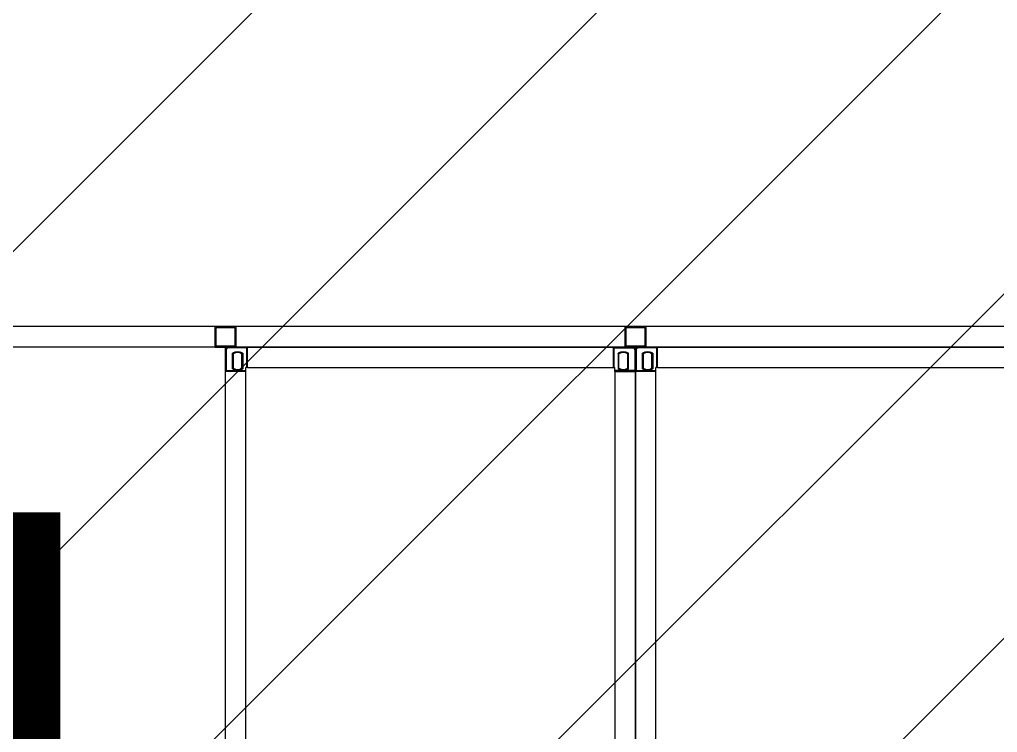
# Model space of a CAD drawing. Header units: millimetres. Extents: x 4133871 to 4440428, y -545651 to -495191.
# Drawn here: x 4434452.8 to 4434882.1, y -500892.3 to -500579.2 of the extents above; entities that cross this region are included whole.
import ezdxf

# ---------------------------------------------------------------- set-up
doc = ezdxf.new("R2010")
doc.units = ezdxf.units.MM
doc.header["$LTSCALE"] = 60
doc.layers.add('3', color=3, linetype='Continuous')

# ---------------------------------------------------------------- blocks, each defined once
blk = doc.blocks.new('KEY PLAN_NEW')
at = {"color": 253}
for p, q in [((-1287.42, -1488.94), (-1580.3, -1488.94)), ((-1465.36, -1491.94), (-1465.36, -1488.94)), ((-1462.36, -1488.94), (-1465.36, -1488.94)), ((-1465.24, -1489.06), (-1462.48, -1489.06)), ((-1465.24, -1489.06), (-1462.48, -1489.06)), ((-1465.24, -1491.82), (-1465.24, -1489.06)), ((-1462.48, -1489.06), (-1462.48, -1491.82)), ((-1462.36, -1488.94), (-1462.36, -1491.94)), ((-1405.36, -1491.94), (-1405.36, -1488.94)), ((-1402.36, -1488.94), (-1405.36, -1488.94)), ((-1405.24, -1489.06), (-1402.48, -1489.06)), ((-1405.24, -1489.06), (-1402.48, -1489.06)), ((-1405.24, -1491.82), (-1405.24, -1489.06)), ((-1402.48, -1489.06), (-1402.48, -1491.82)), ((-1402.36, -1488.94), (-1402.36, -1491.94)), ((-1465.36, -1491.94), (-1462.36, -1491.94)), ((-1462.48, -1491.82), (-1465.24, -1491.82)), ((-1405.36, -1491.94), (-1402.36, -1491.94)), ((-1402.48, -1491.82), (-1405.24, -1491.82)), ((-1460.62, -1494.94), (-1460.86, -1494.94)), ((-1460.86, -1495.5), (-1460.86, -1494.94)), ((-1460.62, -1494.94), (-1407.1, -1494.94)), ((-1407.1, -1494.94), (-1406.86, -1494.94)), ((-1406.86, -1495.5), (-1406.86, -1494.94)), ((-1400.62, -1494.94), (-1400.86, -1494.94)), ((-1400.86, -1495.5), (-1400.86, -1494.94)), ((-1400.62, -1494.94), (-1347.1, -1494.94)), ((-1460.86, -1608.38), (-1460.86, -1495.5)), ((-1406.86, -1495.5), (-1406.86, -1608.38)), ((-1400.86, -1608.38), (-1400.86, -1495.5))]:
    blk.add_line(p, q, dxfattribs=at)
at = {"color": 253, "linetype": 'Continuous'}
for p, q in [((-1463.74, -1492.35), (-1463.86, -1492.35)), ((-1463.74, -1492.06), (-1463.74, -1492.06)), ((-1463.74, -1492.06), (-1463.74, -1492.06)), ((-1463.74, -1492.35), (-1463.74, -1495.38)), ((-1463.45, -1492.06), (-1463.45, -1491.94)), ((-1460.74, -1492.06), (-1463.45, -1492.06)), ((-1460.74, -1491.94), (-1460.74, -1492.06)), ((-1460.62, -1492.06), (-1460.74, -1492.06)), ((-1460.74, -1494.94), (-1460.74, -1492.06)), ((-1460.62, -1494.94), (-1460.62, -1491.94)), ((-1407.1, -1494.94), (-1407.1, -1491.94)), ((-1407.1, -1492.06), (-1406.98, -1492.06)), ((-1406.98, -1491.94), (-1406.98, -1492.06)), ((-1406.98, -1494.94), (-1406.98, -1492.06)), ((-1406.98, -1492.06), (-1404.27, -1492.06)), ((-1404.27, -1492.06), (-1404.27, -1491.94)), ((-1403.98, -1492.06), (-1403.98, -1492.06)), ((-1403.98, -1492.06), (-1403.98, -1492.06)), ((-1403.98, -1492.35), (-1403.86, -1492.35)), ((-1403.98, -1492.35), (-1403.98, -1495.38)), ((-1403.74, -1492.35), (-1403.86, -1492.35)), ((-1403.74, -1492.06), (-1403.74, -1492.06)), ((-1403.74, -1492.06), (-1403.74, -1492.06)), ((-1403.74, -1492.35), (-1403.74, -1495.38)), ((-1403.45, -1492.06), (-1403.45, -1491.94)), ((-1400.74, -1492.06), (-1403.45, -1492.06)), ((-1400.74, -1491.94), (-1400.74, -1492.06)), ((-1400.62, -1492.06), (-1400.74, -1492.06)), ((-1400.74, -1494.94), (-1400.74, -1492.06)), ((-1400.62, -1494.94), (-1400.62, -1491.94)), ((-1462.84, -1495.1), (-1462.84, -1492.84)), ((-1462.72, -1492.91), (-1462.72, -1495.04)), ((-1461.45, -1495.04), (-1461.45, -1492.91)), ((-1461.33, -1492.84), (-1461.33, -1495.1)), ((-1406.4, -1492.84), (-1406.4, -1495.1)), ((-1406.28, -1495.04), (-1406.28, -1492.91)), ((-1405.01, -1492.91), (-1405.01, -1495.04)), ((-1404.89, -1495.1), (-1404.89, -1492.84)), ((-1402.84, -1495.1), (-1402.84, -1492.84)), ((-1402.72, -1492.91), (-1402.72, -1495.04)), ((-1401.45, -1495.04), (-1401.45, -1492.91)), ((-1401.33, -1492.84), (-1401.33, -1495.1)), ((-1463.74, -1495.38), (-1463.86, -1495.38)), ((-1463.74, -1495.5), (-1463.74, -1495.38)), ((-1463.74, -1495.38), (-1460.86, -1495.38)), ((-1403.98, -1495.38), (-1406.86, -1495.38)), ((-1403.98, -1495.5), (-1403.98, -1495.38)), ((-1403.98, -1495.38), (-1403.86, -1495.38)), ((-1403.74, -1495.38), (-1403.86, -1495.38)), ((-1403.74, -1495.5), (-1403.74, -1495.38)), ((-1403.74, -1495.38), (-1400.86, -1495.38)), ((-1460.86, -1495.5), (-1463.86, -1495.5)), ((-1406.86, -1495.5), (-1403.86, -1495.5)), ((-1400.86, -1495.5), (-1403.86, -1495.5))]:
    blk.add_line(p, q, dxfattribs=at)
at = {"color": 253}
for points in [[(-1583.86, -1491.94), (-1583.86, -1431.94), (-1283.86, -1431.94), (-1283.86, -1491.94)], [(-1463.86, -1491.94), (-1403.86, -1491.94), (-1403.86, -1611.94), (-1463.86, -1611.94)], [(-1403.86, -1491.94), (-1343.86, -1491.94), (-1343.86, -1611.94), (-1403.86, -1611.94)]]:
    blk.add_lwpolyline(points, close=True, dxfattribs=at)
at = {"color": 253, "linetype": 'Continuous'}
for centre, radius, start, end in [((-1463.45, -1492.35), 0.41, 90, 180), ((-1463.45, -1492.35), 0.29, 90, 180), ((-1460.74, -1492.06), 0.12, 0, 90), ((-1406.98, -1492.06), 0.12, 90, 180), ((-1404.27, -1492.35), 0.41, 0, 90), ((-1404.27, -1492.35), 0.29, 0, 90), ((-1403.45, -1492.35), 0.41, 90, 180), ((-1403.45, -1492.35), 0.29, 90, 180), ((-1400.74, -1492.06), 0.12, 0, 90), ((-1462.08, -1493.97), 1.36, 56.2792, 123.7208), ((-1462.08, -1493.97), 1.24, 59.1964, 120.8036), ((-1405.64, -1493.97), 1.36, 56.2792, 123.7208), ((-1405.64, -1493.97), 1.24, 59.1964, 120.8036), ((-1402.08, -1493.97), 1.36, 56.2792, 123.7208), ((-1402.08, -1493.97), 1.24, 59.1964, 120.8036), ((-1463.74, -1495.38), 0.12, 180, 270), ((-1462.08, -1493.97), 1.36, 236.2792, 303.7208), ((-1462.08, -1493.97), 1.24, 239.1964, 300.8036), ((-1405.64, -1493.97), 1.36, 236.2792, 303.7208), ((-1405.64, -1493.97), 1.24, 239.1964, 300.8036), ((-1403.98, -1495.38), 0.12, 270, 0), ((-1403.74, -1495.38), 0.12, 180, 270), ((-1402.08, -1493.97), 1.36, 236.2792, 303.7208), ((-1402.08, -1493.97), 1.24, 239.1964, 300.8036)]:
    blk.add_arc(centre, radius, start, end, dxfattribs=at)
for points, knots in [([(-1462.84, -1492.84), (-1462.84, -1492.84, 46), (-1462.84, -1492.84, 46), (-1462.83, -1492.84, 46), (-1462.83, -1492.84, 46), (-1462.83, -1492.84, 46), (-1462.83, -1492.85, 46), (-1462.83, -1492.85, 46), (-1462.82, -1492.85, 46), (-1462.82, -1492.85, 46), (-1462.81, -1492.86, 46), (-1462.81, -1492.86, 46), (-1462.8, -1492.86, 46), (-1462.8, -1492.86, 46), (-1462.8, -1492.86, 46), (-1462.8, -1492.86, 46), (-1462.79, -1492.87, 46), (-1462.79, -1492.87, 46), (-1462.79, -1492.87, 46), (-1462.79, -1492.87, 46), (-1462.78, -1492.87, 46), (-1462.78, -1492.88, 46), (-1462.77, -1492.88, 46), (-1462.77, -1492.88, 46), (-1462.76, -1492.88, 46), (-1462.76, -1492.88, 46), (-1462.76, -1492.88, 46), (-1462.76, -1492.88, 46), (-1462.76, -1492.89, 46), (-1462.76, -1492.89, 46), (-1462.75, -1492.89, 46), (-1462.75, -1492.89, 46), (-1462.74, -1492.89, 46), (-1462.74, -1492.89, 46), (-1462.74, -1492.9, 46), (-1462.74, -1492.9, 46), (-1462.74, -1492.9, 46), (-1462.74, -1492.9, 46), (-1462.73, -1492.9, 46), (-1462.73, -1492.9, 46), (-1462.73, -1492.9, 46), (-1462.73, -1492.9, 46), (-1462.73, -1492.9, 46), (-1462.72, -1492.9, 46), (-1462.72, -1492.91, 46), (-1462.72, -1492.91, 46), (-1462.72, -1492.91, 46), (-1462.72, -1492.91, 46), (-1462.72, -1492.91, 46), (-1462.72, -1492.91, 46), (-1462.72, -1492.91, 46), (-1462.72, -1492.91, 46), (-1462.72, -1492.91, 46), (-1462.72, -1492.91, 46)], [0, 0, 0, 0, 0.00782, 0.00782, 0.015639, 0.031279, 0.031279, 0.062557, 0.062557, 0.125114, 0.125114, 0.187671, 0.187671, 0.21895, 0.21895, 0.234589, 0.234589, 0.250228, 0.250228, 0.312785, 0.312785, 0.375342, 0.375342, 0.437899, 0.437899, 0.453538, 0.453538, 0.469178, 0.469178, 0.500456, 0.500456, 0.563013, 0.563013, 0.62557, 0.62557, 0.641209, 0.641209, 0.656849, 0.656849, 0.688127, 0.688127, 0.750684, 0.750684, 0.813241, 0.813241, 0.828881, 0.828881, 0.84452, 0.84452, 0.875798, 0.875798, 0.938355, 1, 1, 1, 1]), ([(-1461.45, -1492.91), (-1461.45, -1492.91, 46), (-1461.45, -1492.91, 46), (-1461.45, -1492.91, 46), (-1461.44, -1492.91, 46), (-1461.44, -1492.91, 46), (-1461.44, -1492.91, 46), (-1461.44, -1492.91, 46), (-1461.44, -1492.91, 46), (-1461.44, -1492.91, 46), (-1461.44, -1492.9, 46), (-1461.44, -1492.9, 46), (-1461.43, -1492.9, 46), (-1461.43, -1492.9, 46), (-1461.43, -1492.9, 46), (-1461.43, -1492.9, 46), (-1461.43, -1492.9, 46), (-1461.43, -1492.9, 46), (-1461.43, -1492.9, 46), (-1461.43, -1492.9, 46), (-1461.42, -1492.89, 46), (-1461.42, -1492.89, 46), (-1461.41, -1492.89, 46), (-1461.41, -1492.89, 46), (-1461.41, -1492.89, 46), (-1461.41, -1492.89, 46), (-1461.4, -1492.88, 46), (-1461.4, -1492.88, 46), (-1461.4, -1492.88, 46), (-1461.4, -1492.88, 46), (-1461.4, -1492.88, 46), (-1461.39, -1492.88, 46), (-1461.39, -1492.88, 46), (-1461.38, -1492.87, 46), (-1461.38, -1492.87, 46), (-1461.37, -1492.87, 46), (-1461.37, -1492.87, 46), (-1461.37, -1492.87, 46), (-1461.37, -1492.86, 46), (-1461.37, -1492.86, 46), (-1461.36, -1492.86, 46), (-1461.36, -1492.86, 46), (-1461.36, -1492.86, 46), (-1461.35, -1492.86, 46), (-1461.35, -1492.85, 46), (-1461.34, -1492.85, 46), (-1461.34, -1492.85, 46), (-1461.33, -1492.85, 46), (-1461.33, -1492.84, 46), (-1461.33, -1492.84, 46), (-1461.33, -1492.84, 46), (-1461.33, -1492.84, 46), (-1461.33, -1492.84, 46), (-1461.33, -1492.84, 46)], [0, 0, 0, 0, 0.06206, 0.12459, 0.12459, 0.155854, 0.155854, 0.171487, 0.171487, 0.187119, 0.187119, 0.249648, 0.249648, 0.312178, 0.312178, 0.343442, 0.343442, 0.359075, 0.359075, 0.374707, 0.374707, 0.437236, 0.437236, 0.499766, 0.499766, 0.53103, 0.53103, 0.546663, 0.546663, 0.562295, 0.562295, 0.624824, 0.624824, 0.687353, 0.687353, 0.749883, 0.749883, 0.765515, 0.765515, 0.781147, 0.781147, 0.812412, 0.812412, 0.874941, 0.874941, 0.937471, 0.937471, 0.968735, 0.968735, 0.984368, 0.992184, 0.992184, 1, 1, 1, 1]), ([(-1406.28, -1492.91), (-1406.28, -1492.91, 46), (-1406.28, -1492.91, 46), (-1406.28, -1492.91, 46), (-1406.28, -1492.91, 46), (-1406.28, -1492.91, 46), (-1406.28, -1492.91, 46), (-1406.28, -1492.91, 46), (-1406.28, -1492.91, 46), (-1406.28, -1492.91, 46), (-1406.28, -1492.9, 46), (-1406.29, -1492.9, 46), (-1406.29, -1492.9, 46), (-1406.29, -1492.9, 46), (-1406.29, -1492.9, 46), (-1406.29, -1492.9, 46), (-1406.3, -1492.9, 46), (-1406.3, -1492.9, 46), (-1406.3, -1492.9, 46), (-1406.3, -1492.9, 46), (-1406.3, -1492.89, 46), (-1406.3, -1492.89, 46), (-1406.31, -1492.89, 46), (-1406.31, -1492.89, 46), (-1406.32, -1492.89, 46), (-1406.32, -1492.89, 46), (-1406.32, -1492.88, 46), (-1406.32, -1492.88, 46), (-1406.32, -1492.88, 46), (-1406.32, -1492.88, 46), (-1406.33, -1492.88, 46), (-1406.33, -1492.88, 46), (-1406.34, -1492.88, 46), (-1406.34, -1492.87, 46), (-1406.35, -1492.87, 46), (-1406.35, -1492.87, 46), (-1406.35, -1492.87, 46), (-1406.35, -1492.87, 46), (-1406.36, -1492.86, 46), (-1406.36, -1492.86, 46), (-1406.36, -1492.86, 46), (-1406.36, -1492.86, 46), (-1406.37, -1492.86, 46), (-1406.37, -1492.86, 46), (-1406.38, -1492.85, 46), (-1406.38, -1492.85, 46), (-1406.39, -1492.85, 46), (-1406.39, -1492.85, 46), (-1406.39, -1492.84, 46), (-1406.39, -1492.84, 46), (-1406.39, -1492.84, 46), (-1406.4, -1492.84, 46), (-1406.4, -1492.84, 46), (-1406.4, -1492.84, 46)], [0, 0, 0, 0, 0.06206, 0.12459, 0.12459, 0.155854, 0.155854, 0.171487, 0.171487, 0.187119, 0.187119, 0.249648, 0.249648, 0.312178, 0.312178, 0.343442, 0.343442, 0.359075, 0.359075, 0.374707, 0.374707, 0.437236, 0.437236, 0.499766, 0.499766, 0.53103, 0.53103, 0.546663, 0.546663, 0.562295, 0.562295, 0.624824, 0.624824, 0.687353, 0.687353, 0.749883, 0.749883, 0.765515, 0.765515, 0.781147, 0.781147, 0.812412, 0.812412, 0.874941, 0.874941, 0.937471, 0.937471, 0.968735, 0.968735, 0.984368, 0.992184, 0.992184, 1, 1, 1, 1]), ([(-1404.89, -1492.84), (-1404.89, -1492.84, 46), (-1404.89, -1492.84, 46), (-1404.89, -1492.84, 46), (-1404.89, -1492.84, 46), (-1404.89, -1492.84, 46), (-1404.89, -1492.85, 46), (-1404.9, -1492.85, 46), (-1404.9, -1492.85, 46), (-1404.91, -1492.85, 46), (-1404.91, -1492.86, 46), (-1404.92, -1492.86, 46), (-1404.92, -1492.86, 46), (-1404.92, -1492.86, 46), (-1404.93, -1492.86, 46), (-1404.93, -1492.86, 46), (-1404.93, -1492.87, 46), (-1404.93, -1492.87, 46), (-1404.93, -1492.87, 46), (-1404.94, -1492.87, 46), (-1404.94, -1492.87, 46), (-1404.95, -1492.88, 46), (-1404.95, -1492.88, 46), (-1404.96, -1492.88, 46), (-1404.96, -1492.88, 46), (-1404.96, -1492.88, 46), (-1404.96, -1492.88, 46), (-1404.96, -1492.88, 46), (-1404.97, -1492.89, 46), (-1404.97, -1492.89, 46), (-1404.97, -1492.89, 46), (-1404.97, -1492.89, 46), (-1404.98, -1492.89, 46), (-1404.98, -1492.89, 46), (-1404.99, -1492.9, 46), (-1404.99, -1492.9, 46), (-1404.99, -1492.9, 46), (-1404.99, -1492.9, 46), (-1404.99, -1492.9, 46), (-1404.99, -1492.9, 46), (-1404.99, -1492.9, 46), (-1404.99, -1492.9, 46), (-1405, -1492.9, 46), (-1405, -1492.9, 46), (-1405, -1492.91, 46), (-1405, -1492.91, 46), (-1405, -1492.91, 46), (-1405, -1492.91, 46), (-1405, -1492.91, 46), (-1405, -1492.91, 46), (-1405.01, -1492.91, 46), (-1405.01, -1492.91, 46), (-1405.01, -1492.91, 46), (-1405.01, -1492.91, 46)], [0, 0, 0, 0, 0.00782, 0.00782, 0.015639, 0.031279, 0.031279, 0.062557, 0.062557, 0.125114, 0.125114, 0.187671, 0.187671, 0.21895, 0.21895, 0.234589, 0.234589, 0.250228, 0.250228, 0.312785, 0.312785, 0.375342, 0.375342, 0.437899, 0.437899, 0.453538, 0.453538, 0.469178, 0.469178, 0.500456, 0.500456, 0.563013, 0.563013, 0.62557, 0.62557, 0.641209, 0.641209, 0.656849, 0.656849, 0.688127, 0.688127, 0.750684, 0.750684, 0.813241, 0.813241, 0.828881, 0.828881, 0.84452, 0.84452, 0.875798, 0.875798, 0.938355, 1, 1, 1, 1]), ([(-1402.84, -1492.84), (-1402.84, -1492.84, 46), (-1402.84, -1492.84, 46), (-1402.83, -1492.84, 46), (-1402.83, -1492.84, 46), (-1402.83, -1492.84, 46), (-1402.83, -1492.85, 46), (-1402.83, -1492.85, 46), (-1402.82, -1492.85, 46), (-1402.82, -1492.85, 46), (-1402.81, -1492.86, 46), (-1402.81, -1492.86, 46), (-1402.8, -1492.86, 46), (-1402.8, -1492.86, 46), (-1402.8, -1492.86, 46), (-1402.8, -1492.86, 46), (-1402.79, -1492.87, 46), (-1402.79, -1492.87, 46), (-1402.79, -1492.87, 46), (-1402.79, -1492.87, 46), (-1402.78, -1492.87, 46), (-1402.78, -1492.88, 46), (-1402.77, -1492.88, 46), (-1402.77, -1492.88, 46), (-1402.76, -1492.88, 46), (-1402.76, -1492.88, 46), (-1402.76, -1492.88, 46), (-1402.76, -1492.88, 46), (-1402.76, -1492.89, 46), (-1402.76, -1492.89, 46), (-1402.75, -1492.89, 46), (-1402.75, -1492.89, 46), (-1402.74, -1492.89, 46), (-1402.74, -1492.89, 46), (-1402.74, -1492.9, 46), (-1402.74, -1492.9, 46), (-1402.74, -1492.9, 46), (-1402.74, -1492.9, 46), (-1402.73, -1492.9, 46), (-1402.73, -1492.9, 46), (-1402.73, -1492.9, 46), (-1402.73, -1492.9, 46), (-1402.73, -1492.9, 46), (-1402.72, -1492.9, 46), (-1402.72, -1492.91, 46), (-1402.72, -1492.91, 46), (-1402.72, -1492.91, 46), (-1402.72, -1492.91, 46), (-1402.72, -1492.91, 46), (-1402.72, -1492.91, 46), (-1402.72, -1492.91, 46), (-1402.72, -1492.91, 46), (-1402.72, -1492.91, 46), (-1402.72, -1492.91, 46)], [0, 0, 0, 0, 0.00782, 0.00782, 0.015639, 0.031279, 0.031279, 0.062557, 0.062557, 0.125114, 0.125114, 0.187671, 0.187671, 0.21895, 0.21895, 0.234589, 0.234589, 0.250228, 0.250228, 0.312785, 0.312785, 0.375342, 0.375342, 0.437899, 0.437899, 0.453538, 0.453538, 0.469178, 0.469178, 0.500456, 0.500456, 0.563013, 0.563013, 0.62557, 0.62557, 0.641209, 0.641209, 0.656849, 0.656849, 0.688127, 0.688127, 0.750684, 0.750684, 0.813241, 0.813241, 0.828881, 0.828881, 0.84452, 0.84452, 0.875798, 0.875798, 0.938355, 1, 1, 1, 1]), ([(-1401.45, -1492.91), (-1401.45, -1492.91, 46), (-1401.45, -1492.91, 46), (-1401.45, -1492.91, 46), (-1401.44, -1492.91, 46), (-1401.44, -1492.91, 46), (-1401.44, -1492.91, 46), (-1401.44, -1492.91, 46), (-1401.44, -1492.91, 46), (-1401.44, -1492.91, 46), (-1401.44, -1492.9, 46), (-1401.44, -1492.9, 46), (-1401.43, -1492.9, 46), (-1401.43, -1492.9, 46), (-1401.43, -1492.9, 46), (-1401.43, -1492.9, 46), (-1401.43, -1492.9, 46), (-1401.43, -1492.9, 46), (-1401.43, -1492.9, 46), (-1401.43, -1492.9, 46), (-1401.42, -1492.89, 46), (-1401.42, -1492.89, 46), (-1401.41, -1492.89, 46), (-1401.41, -1492.89, 46), (-1401.41, -1492.89, 46), (-1401.41, -1492.89, 46), (-1401.4, -1492.88, 46), (-1401.4, -1492.88, 46), (-1401.4, -1492.88, 46), (-1401.4, -1492.88, 46), (-1401.4, -1492.88, 46), (-1401.39, -1492.88, 46), (-1401.39, -1492.88, 46), (-1401.38, -1492.87, 46), (-1401.38, -1492.87, 46), (-1401.37, -1492.87, 46), (-1401.37, -1492.87, 46), (-1401.37, -1492.87, 46), (-1401.37, -1492.86, 46), (-1401.37, -1492.86, 46), (-1401.36, -1492.86, 46), (-1401.36, -1492.86, 46), (-1401.36, -1492.86, 46), (-1401.35, -1492.86, 46), (-1401.35, -1492.85, 46), (-1401.34, -1492.85, 46), (-1401.34, -1492.85, 46), (-1401.33, -1492.85, 46), (-1401.33, -1492.84, 46), (-1401.33, -1492.84, 46), (-1401.33, -1492.84, 46), (-1401.33, -1492.84, 46), (-1401.33, -1492.84, 46), (-1401.33, -1492.84, 46)], [0, 0, 0, 0, 0.06206, 0.12459, 0.12459, 0.155854, 0.155854, 0.171487, 0.171487, 0.187119, 0.187119, 0.249648, 0.249648, 0.312178, 0.312178, 0.343442, 0.343442, 0.359075, 0.359075, 0.374707, 0.374707, 0.437236, 0.437236, 0.499766, 0.499766, 0.53103, 0.53103, 0.546663, 0.546663, 0.562295, 0.562295, 0.624824, 0.624824, 0.687353, 0.687353, 0.749883, 0.749883, 0.765515, 0.765515, 0.781147, 0.781147, 0.812412, 0.812412, 0.874941, 0.874941, 0.937471, 0.937471, 0.968735, 0.968735, 0.984368, 0.992184, 0.992184, 1, 1, 1, 1]), ([(-1462.84, -1495.1), (-1462.84, -1495.1, 46), (-1462.84, -1495.1, 46), (-1462.83, -1495.1, 46), (-1462.83, -1495.1, 46), (-1462.83, -1495.1, 46), (-1462.83, -1495.1, 46), (-1462.83, -1495.1, 46), (-1462.82, -1495.1, 46), (-1462.82, -1495.09, 46), (-1462.81, -1495.09, 46), (-1462.81, -1495.09, 46), (-1462.8, -1495.09, 46), (-1462.8, -1495.09, 46), (-1462.8, -1495.08, 46), (-1462.8, -1495.08, 46), (-1462.79, -1495.08, 46), (-1462.79, -1495.08, 46), (-1462.79, -1495.08, 46), (-1462.79, -1495.08, 46), (-1462.78, -1495.07, 46), (-1462.78, -1495.07, 46), (-1462.77, -1495.07, 46), (-1462.77, -1495.07, 46), (-1462.76, -1495.06, 46), (-1462.76, -1495.06, 46), (-1462.76, -1495.06, 46), (-1462.76, -1495.06, 46), (-1462.76, -1495.06, 46), (-1462.76, -1495.06, 46), (-1462.75, -1495.06, 46), (-1462.75, -1495.06, 46), (-1462.74, -1495.05, 46), (-1462.74, -1495.05, 46), (-1462.74, -1495.05, 46), (-1462.74, -1495.05, 46), (-1462.74, -1495.05, 46), (-1462.74, -1495.05, 46), (-1462.73, -1495.05, 46), (-1462.73, -1495.05, 46), (-1462.73, -1495.05, 46), (-1462.73, -1495.05, 46), (-1462.73, -1495.04, 46), (-1462.72, -1495.04, 46), (-1462.72, -1495.04, 46), (-1462.72, -1495.04, 46), (-1462.72, -1495.04, 46), (-1462.72, -1495.04, 46), (-1462.72, -1495.04, 46), (-1462.72, -1495.04, 46), (-1462.72, -1495.04, 46), (-1462.72, -1495.04, 46), (-1462.72, -1495.04, 46), (-1462.72, -1495.04, 46)], [0, 0, 0, 0, 0.00782, 0.00782, 0.015639, 0.031279, 0.031279, 0.062557, 0.062557, 0.125114, 0.125114, 0.187671, 0.187671, 0.21895, 0.21895, 0.234589, 0.234589, 0.250228, 0.250228, 0.312785, 0.312785, 0.375342, 0.375342, 0.437899, 0.437899, 0.453538, 0.453538, 0.469178, 0.469178, 0.500456, 0.500456, 0.563013, 0.563013, 0.62557, 0.62557, 0.641209, 0.641209, 0.656849, 0.656849, 0.688127, 0.688127, 0.750684, 0.750684, 0.813241, 0.813241, 0.828881, 0.828881, 0.84452, 0.84452, 0.875798, 0.875798, 0.938355, 1, 1, 1, 1]), ([(-1461.45, -1495.04), (-1461.45, -1495.04, 46), (-1461.45, -1495.04, 46), (-1461.45, -1495.04, 46), (-1461.44, -1495.04, 46), (-1461.44, -1495.04, 46), (-1461.44, -1495.04, 46), (-1461.44, -1495.04, 46), (-1461.44, -1495.04, 46), (-1461.44, -1495.04, 46), (-1461.44, -1495.04, 46), (-1461.44, -1495.04, 46), (-1461.43, -1495.05, 46), (-1461.43, -1495.05, 46), (-1461.43, -1495.05, 46), (-1461.43, -1495.05, 46), (-1461.43, -1495.05, 46), (-1461.43, -1495.05, 46), (-1461.43, -1495.05, 46), (-1461.43, -1495.05, 46), (-1461.42, -1495.05, 46), (-1461.42, -1495.05, 46), (-1461.41, -1495.06, 46), (-1461.41, -1495.06, 46), (-1461.41, -1495.06, 46), (-1461.41, -1495.06, 46), (-1461.4, -1495.06, 46), (-1461.4, -1495.06, 46), (-1461.4, -1495.06, 46), (-1461.4, -1495.06, 46), (-1461.4, -1495.07, 46), (-1461.39, -1495.07, 46), (-1461.39, -1495.07, 46), (-1461.38, -1495.07, 46), (-1461.38, -1495.08, 46), (-1461.37, -1495.08, 46), (-1461.37, -1495.08, 46), (-1461.37, -1495.08, 46), (-1461.37, -1495.08, 46), (-1461.37, -1495.08, 46), (-1461.36, -1495.09, 46), (-1461.36, -1495.09, 46), (-1461.36, -1495.09, 46), (-1461.35, -1495.09, 46), (-1461.35, -1495.09, 46), (-1461.34, -1495.1, 46), (-1461.34, -1495.1, 46), (-1461.33, -1495.1, 46), (-1461.33, -1495.1, 46), (-1461.33, -1495.1, 46), (-1461.33, -1495.1, 46), (-1461.33, -1495.1, 46), (-1461.33, -1495.1, 46), (-1461.33, -1495.1, 46)], [0, 0, 0, 0, 0.06206, 0.12459, 0.12459, 0.155854, 0.155854, 0.171487, 0.171487, 0.187119, 0.187119, 0.249648, 0.249648, 0.312178, 0.312178, 0.343442, 0.343442, 0.359075, 0.359075, 0.374707, 0.374707, 0.437236, 0.437236, 0.499766, 0.499766, 0.53103, 0.53103, 0.546663, 0.546663, 0.562295, 0.562295, 0.624824, 0.624824, 0.687353, 0.687353, 0.749883, 0.749883, 0.765515, 0.765515, 0.781147, 0.781147, 0.812412, 0.812412, 0.874941, 0.874941, 0.937471, 0.937471, 0.968735, 0.968735, 0.984368, 0.992184, 0.992184, 1, 1, 1, 1]), ([(-1406.28, -1495.04), (-1406.28, -1495.04, 46), (-1406.28, -1495.04, 46), (-1406.28, -1495.04, 46), (-1406.28, -1495.04, 46), (-1406.28, -1495.04, 46), (-1406.28, -1495.04, 46), (-1406.28, -1495.04, 46), (-1406.28, -1495.04, 46), (-1406.28, -1495.04, 46), (-1406.28, -1495.04, 46), (-1406.29, -1495.04, 46), (-1406.29, -1495.05, 46), (-1406.29, -1495.05, 46), (-1406.29, -1495.05, 46), (-1406.29, -1495.05, 46), (-1406.3, -1495.05, 46), (-1406.3, -1495.05, 46), (-1406.3, -1495.05, 46), (-1406.3, -1495.05, 46), (-1406.3, -1495.05, 46), (-1406.3, -1495.05, 46), (-1406.31, -1495.06, 46), (-1406.31, -1495.06, 46), (-1406.32, -1495.06, 46), (-1406.32, -1495.06, 46), (-1406.32, -1495.06, 46), (-1406.32, -1495.06, 46), (-1406.32, -1495.06, 46), (-1406.32, -1495.06, 46), (-1406.33, -1495.07, 46), (-1406.33, -1495.07, 46), (-1406.34, -1495.07, 46), (-1406.34, -1495.07, 46), (-1406.35, -1495.08, 46), (-1406.35, -1495.08, 46), (-1406.35, -1495.08, 46), (-1406.35, -1495.08, 46), (-1406.36, -1495.08, 46), (-1406.36, -1495.08, 46), (-1406.36, -1495.09, 46), (-1406.36, -1495.09, 46), (-1406.37, -1495.09, 46), (-1406.37, -1495.09, 46), (-1406.38, -1495.09, 46), (-1406.38, -1495.1, 46), (-1406.39, -1495.1, 46), (-1406.39, -1495.1, 46), (-1406.39, -1495.1, 46), (-1406.39, -1495.1, 46), (-1406.39, -1495.1, 46), (-1406.4, -1495.1, 46), (-1406.4, -1495.1, 46), (-1406.4, -1495.1, 46)], [0, 0, 0, 0, 0.06206, 0.12459, 0.12459, 0.155854, 0.155854, 0.171487, 0.171487, 0.187119, 0.187119, 0.249648, 0.249648, 0.312178, 0.312178, 0.343442, 0.343442, 0.359075, 0.359075, 0.374707, 0.374707, 0.437236, 0.437236, 0.499766, 0.499766, 0.53103, 0.53103, 0.546663, 0.546663, 0.562295, 0.562295, 0.624824, 0.624824, 0.687353, 0.687353, 0.749883, 0.749883, 0.765515, 0.765515, 0.781147, 0.781147, 0.812412, 0.812412, 0.874941, 0.874941, 0.937471, 0.937471, 0.968735, 0.968735, 0.984368, 0.992184, 0.992184, 1, 1, 1, 1]), ([(-1404.89, -1495.1), (-1404.89, -1495.1, 46), (-1404.89, -1495.1, 46), (-1404.89, -1495.1, 46), (-1404.89, -1495.1, 46), (-1404.89, -1495.1, 46), (-1404.89, -1495.1, 46), (-1404.9, -1495.1, 46), (-1404.9, -1495.1, 46), (-1404.91, -1495.09, 46), (-1404.91, -1495.09, 46), (-1404.92, -1495.09, 46), (-1404.92, -1495.09, 46), (-1404.92, -1495.09, 46), (-1404.93, -1495.08, 46), (-1404.93, -1495.08, 46), (-1404.93, -1495.08, 46), (-1404.93, -1495.08, 46), (-1404.93, -1495.08, 46), (-1404.94, -1495.08, 46), (-1404.94, -1495.07, 46), (-1404.95, -1495.07, 46), (-1404.95, -1495.07, 46), (-1404.96, -1495.07, 46), (-1404.96, -1495.06, 46), (-1404.96, -1495.06, 46), (-1404.96, -1495.06, 46), (-1404.96, -1495.06, 46), (-1404.97, -1495.06, 46), (-1404.97, -1495.06, 46), (-1404.97, -1495.06, 46), (-1404.97, -1495.06, 46), (-1404.98, -1495.05, 46), (-1404.98, -1495.05, 46), (-1404.99, -1495.05, 46), (-1404.99, -1495.05, 46), (-1404.99, -1495.05, 46), (-1404.99, -1495.05, 46), (-1404.99, -1495.05, 46), (-1404.99, -1495.05, 46), (-1404.99, -1495.05, 46), (-1404.99, -1495.05, 46), (-1405, -1495.04, 46), (-1405, -1495.04, 46), (-1405, -1495.04, 46), (-1405, -1495.04, 46), (-1405, -1495.04, 46), (-1405, -1495.04, 46), (-1405, -1495.04, 46), (-1405, -1495.04, 46), (-1405.01, -1495.04, 46), (-1405.01, -1495.04, 46), (-1405.01, -1495.04, 46), (-1405.01, -1495.04, 46)], [0, 0, 0, 0, 0.00782, 0.00782, 0.015639, 0.031279, 0.031279, 0.062557, 0.062557, 0.125114, 0.125114, 0.187671, 0.187671, 0.21895, 0.21895, 0.234589, 0.234589, 0.250228, 0.250228, 0.312785, 0.312785, 0.375342, 0.375342, 0.437899, 0.437899, 0.453538, 0.453538, 0.469178, 0.469178, 0.500456, 0.500456, 0.563013, 0.563013, 0.62557, 0.62557, 0.641209, 0.641209, 0.656849, 0.656849, 0.688127, 0.688127, 0.750684, 0.750684, 0.813241, 0.813241, 0.828881, 0.828881, 0.84452, 0.84452, 0.875798, 0.875798, 0.938355, 1, 1, 1, 1]), ([(-1402.84, -1495.1), (-1402.84, -1495.1, 46), (-1402.84, -1495.1, 46), (-1402.83, -1495.1, 46), (-1402.83, -1495.1, 46), (-1402.83, -1495.1, 46), (-1402.83, -1495.1, 46), (-1402.83, -1495.1, 46), (-1402.82, -1495.1, 46), (-1402.82, -1495.09, 46), (-1402.81, -1495.09, 46), (-1402.81, -1495.09, 46), (-1402.8, -1495.09, 46), (-1402.8, -1495.09, 46), (-1402.8, -1495.08, 46), (-1402.8, -1495.08, 46), (-1402.79, -1495.08, 46), (-1402.79, -1495.08, 46), (-1402.79, -1495.08, 46), (-1402.79, -1495.08, 46), (-1402.78, -1495.07, 46), (-1402.78, -1495.07, 46), (-1402.77, -1495.07, 46), (-1402.77, -1495.07, 46), (-1402.76, -1495.06, 46), (-1402.76, -1495.06, 46), (-1402.76, -1495.06, 46), (-1402.76, -1495.06, 46), (-1402.76, -1495.06, 46), (-1402.76, -1495.06, 46), (-1402.75, -1495.06, 46), (-1402.75, -1495.06, 46), (-1402.74, -1495.05, 46), (-1402.74, -1495.05, 46), (-1402.74, -1495.05, 46), (-1402.74, -1495.05, 46), (-1402.74, -1495.05, 46), (-1402.74, -1495.05, 46), (-1402.73, -1495.05, 46), (-1402.73, -1495.05, 46), (-1402.73, -1495.05, 46), (-1402.73, -1495.05, 46), (-1402.73, -1495.04, 46), (-1402.72, -1495.04, 46), (-1402.72, -1495.04, 46), (-1402.72, -1495.04, 46), (-1402.72, -1495.04, 46), (-1402.72, -1495.04, 46), (-1402.72, -1495.04, 46), (-1402.72, -1495.04, 46), (-1402.72, -1495.04, 46), (-1402.72, -1495.04, 46), (-1402.72, -1495.04, 46), (-1402.72, -1495.04, 46)], [0, 0, 0, 0, 0.00782, 0.00782, 0.015639, 0.031279, 0.031279, 0.062557, 0.062557, 0.125114, 0.125114, 0.187671, 0.187671, 0.21895, 0.21895, 0.234589, 0.234589, 0.250228, 0.250228, 0.312785, 0.312785, 0.375342, 0.375342, 0.437899, 0.437899, 0.453538, 0.453538, 0.469178, 0.469178, 0.500456, 0.500456, 0.563013, 0.563013, 0.62557, 0.62557, 0.641209, 0.641209, 0.656849, 0.656849, 0.688127, 0.688127, 0.750684, 0.750684, 0.813241, 0.813241, 0.828881, 0.828881, 0.84452, 0.84452, 0.875798, 0.875798, 0.938355, 1, 1, 1, 1]), ([(-1401.45, -1495.04), (-1401.45, -1495.04, 46), (-1401.45, -1495.04, 46), (-1401.45, -1495.04, 46), (-1401.44, -1495.04, 46), (-1401.44, -1495.04, 46), (-1401.44, -1495.04, 46), (-1401.44, -1495.04, 46), (-1401.44, -1495.04, 46), (-1401.44, -1495.04, 46), (-1401.44, -1495.04, 46), (-1401.44, -1495.04, 46), (-1401.43, -1495.05, 46), (-1401.43, -1495.05, 46), (-1401.43, -1495.05, 46), (-1401.43, -1495.05, 46), (-1401.43, -1495.05, 46), (-1401.43, -1495.05, 46), (-1401.43, -1495.05, 46), (-1401.43, -1495.05, 46), (-1401.42, -1495.05, 46), (-1401.42, -1495.05, 46), (-1401.41, -1495.06, 46), (-1401.41, -1495.06, 46), (-1401.41, -1495.06, 46), (-1401.41, -1495.06, 46), (-1401.4, -1495.06, 46), (-1401.4, -1495.06, 46), (-1401.4, -1495.06, 46), (-1401.4, -1495.06, 46), (-1401.4, -1495.07, 46), (-1401.39, -1495.07, 46), (-1401.39, -1495.07, 46), (-1401.38, -1495.07, 46), (-1401.38, -1495.08, 46), (-1401.37, -1495.08, 46), (-1401.37, -1495.08, 46), (-1401.37, -1495.08, 46), (-1401.37, -1495.08, 46), (-1401.37, -1495.08, 46), (-1401.36, -1495.09, 46), (-1401.36, -1495.09, 46), (-1401.36, -1495.09, 46), (-1401.35, -1495.09, 46), (-1401.35, -1495.09, 46), (-1401.34, -1495.1, 46), (-1401.34, -1495.1, 46), (-1401.33, -1495.1, 46), (-1401.33, -1495.1, 46), (-1401.33, -1495.1, 46), (-1401.33, -1495.1, 46), (-1401.33, -1495.1, 46), (-1401.33, -1495.1, 46), (-1401.33, -1495.1, 46)], [0, 0, 0, 0, 0.06206, 0.12459, 0.12459, 0.155854, 0.155854, 0.171487, 0.171487, 0.187119, 0.187119, 0.249648, 0.249648, 0.312178, 0.312178, 0.343442, 0.343442, 0.359075, 0.359075, 0.374707, 0.374707, 0.437236, 0.437236, 0.499766, 0.499766, 0.53103, 0.53103, 0.546663, 0.546663, 0.562295, 0.562295, 0.624824, 0.624824, 0.687353, 0.687353, 0.749883, 0.749883, 0.765515, 0.765515, 0.781147, 0.781147, 0.812412, 0.812412, 0.874941, 0.874941, 0.937471, 0.937471, 0.968735, 0.968735, 0.984368, 0.992184, 0.992184, 1, 1, 1, 1])]:
    blk.add_open_spline(points, degree=3, knots=knots, dxfattribs=at)

msp = doc.modelspace()

# ---------------------------------------------------------------- hatches: boundary and pattern name
at = {"layer": '3'}
h = msp.add_hatch(dxfattribs=at)
h.set_pattern_fill('ANSI31', color=256, scale=855.36)
h.set_pattern_definition([(45, (222650.51, -107751.94), (-75.603857, 75.603857), [])])
h.paths.add_polyline_path([(4434263.16, -500083.05), (4434443.16, -500083.05), (4434443.16, -499723.05), (4434983.16, -499723.05), (4434983.16, -499543.05), (4436083.16, -499543.05), (4436083.16, -499665.45), (4436923.52, -499665.45), (4436923.52, -500263.05), (4436983.16, -500263.05), (4436983.16, -501723.05), (4435732.16, -501723.05), (4435732.16, -501727.55), (4435723.16, -501727.55), (4435723.16, -501903.05), (4435163.16, -501903.05), (4435163.16, -501543.05), (4434803.16, -501543.05), (4434803.16, -501183.05), (4434443.16, -501183.05), (4434443.16, -500823.05), (4433903.16, -500823.05), (4433903.16, -500443.05), (4434263.16, -500443.05)])

# ---------------------------------------------------------------- linework, layer by layer
at = {"layer": '3', "const_width": 55}
msp.add_lwpolyline([(4434263.16, -500083.05), (4434443.16, -500083.05), (4434443.16, -499723.05), (4434983.16, -499723.05), (4434983.16, -499543.05), (4436083.16, -499543.05), (4436083.16, -499665.45), (4436923.52, -499665.45), (4436923.52, -500263.05), (4436983.16, -500263.05), (4436983.16, -501723.05), (4435732.16, -501723.05), (4435732.16, -501727.55), (4435723.16, -501727.55), (4435723.16, -501903.05), (4435163.16, -501903.05), (4435163.16, -501543.05), (4434803.16, -501543.05), (4434803.16, -501183.05), (4434443.16, -501183.05), (4434443.16, -500823.05), (4433903.16, -500823.05), (4433903.16, -500443.05), (4434263.16, -500443.05)], close=True, dxfattribs=at)

# ---------------------------------------------------------------- block references
at = {"xscale": 3, "yscale": 3, "zscale": 3}
msp.add_blockref('KEY PLAN_NEW', (4438934.75, -496247.22), dxfattribs=at)

doc.saveas('drawing.dxf')
